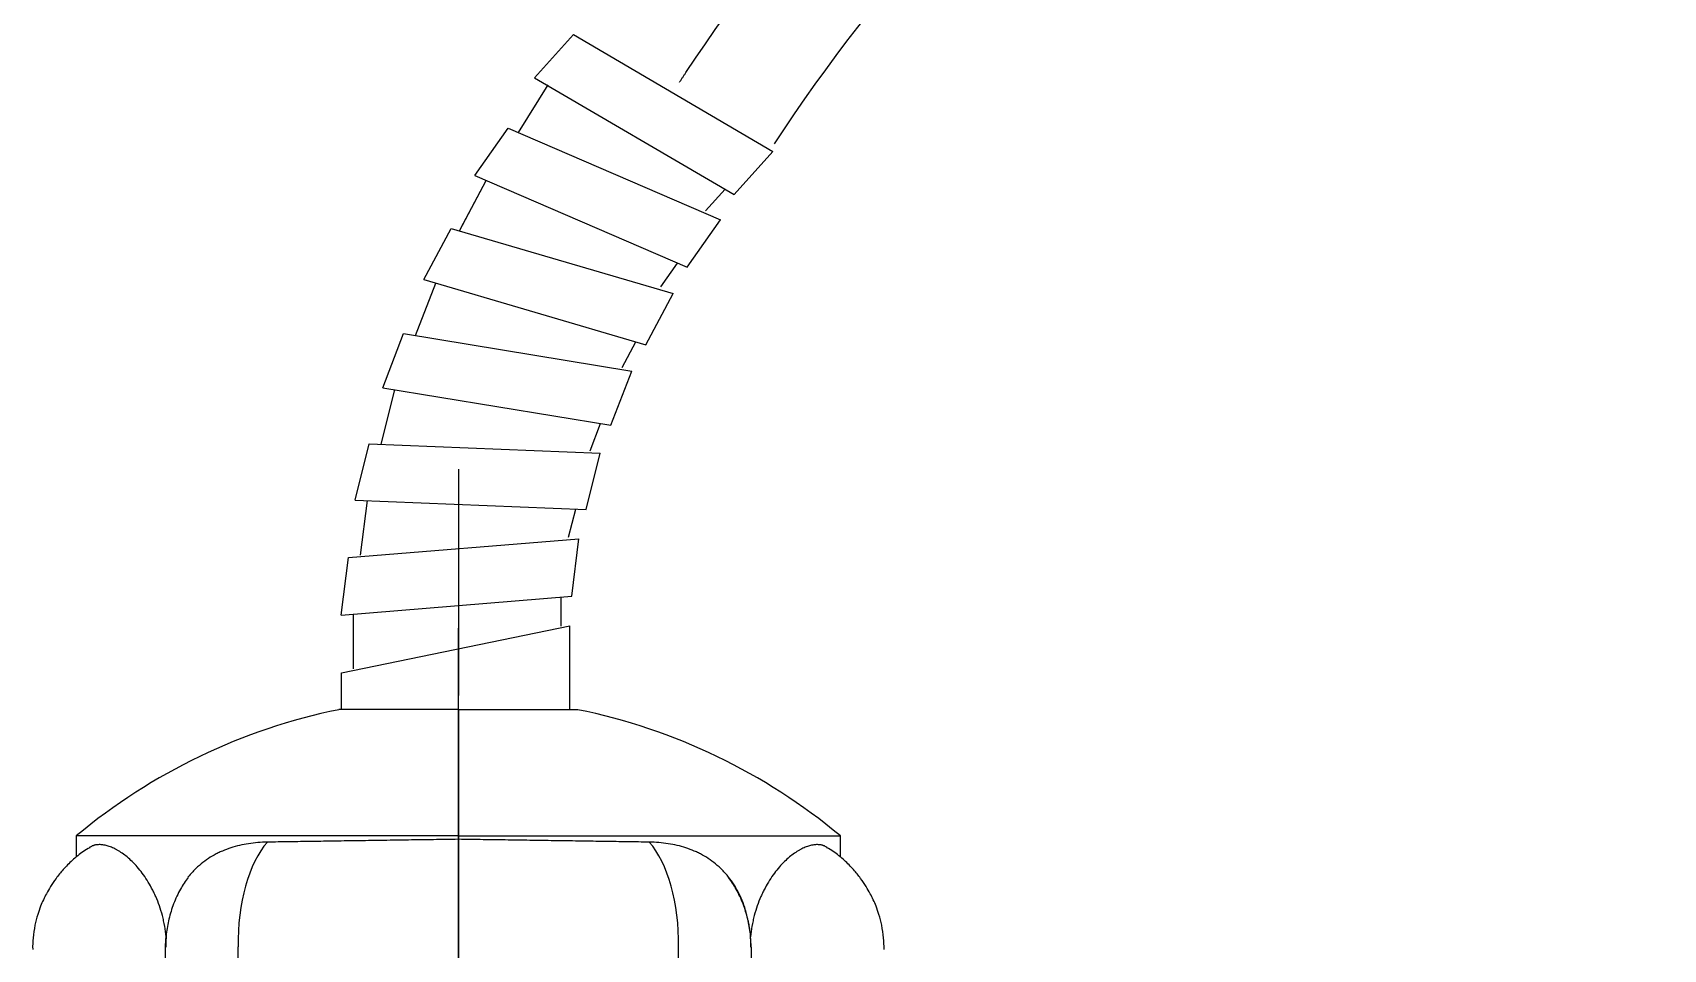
# Model space of a CAD drawing. Extents: x 0 to 1128, y 0 to 827.
# Drawn here: x 643.9 to 734, y 245.1 to 295.7 of the extents above; entities that cross this region are included whole.
import ezdxf

# ---------------------------------------------------------------- set-up
doc = ezdxf.new("R2010")
doc.units = 0
doc.header["$LTSCALE"] = 10
doc.header["$MEASUREMENT"] = 0
doc.linetypes.add('CENTER', pattern=[2, 1.25, -0.25, 0.25, -0.25])
doc.layers.get('0').update_dxf_attribs({"linetype": 'CONTINUOUS'})

# ---------------------------------------------------------------- blocks, each defined once
blk = doc.blocks.new('G$CA7F8E9AF')
at = {"ltscale": 0.5}
for p, q in [((23.505, 102.665), (16.905, 102.665)), ((23.505, 95.7), (23.505, 102.665)), ((23.505, 102.665), (30.105, 102.665)), ((23.505, 102.665), (23.505, 95.7)), ((2.416, 95.7), (2.416, 94.522)), ((23.505, 95.7), (2.416, 95.7)), ((23.505, 95.7), (23.505, 95.511)), ((23.505, 95.7), (44.594, 95.7)), ((23.505, 95.511), (23.505, 95.7)), ((44.594, 94.522), (44.594, 95.7)), ((7.315, 89.564), (7.315, 13.101)), ((11.345, 64.286), (11.345, 89.576)), ((23.505, 69.832), (23.505, 89.731)), ((23.505, 71.832), (23.505, 89.731)), ((35.665, 13.088), (35.665, 89.576)), ((39.694, 13.101), (39.694, 89.564))]:
    blk.add_line(p, q, dxfattribs=at)
for start, end in [(101.55438, 129.79233), (50.20767, 78.44562)]:
    blk.add_arc((23.505, 70.381), 32.951, start, end, dxfattribs=at)
for centre, major_axis, start_param, end_param in [((14.621, 89.576), (-0.115, 6.599), 0.495559, 1.562134), ((32.389, 89.576), (-0.115, -6.599), 1.579459, 2.646033)]:
    blk.add_ellipse(centre, major_axis=major_axis, ratio=0.496276, start_param=start_param, end_param=end_param, dxfattribs=at)
for points, knots in [([(23.505, 95.511), (23.045, 95.504), (22.127, 95.49), (21.213, 95.477), (20.301, 95.463), (19.846, 95.456), (19.279, 95.448), (19.165, 95.446), (18.939, 95.443), (18.825, 95.441), (18.486, 95.436), (18.261, 95.433), (17.592, 95.423), (16.711, 95.41), (15.425, 95.391), (14.173, 95.372), (13.362, 95.36), (12.962, 95.354)], [0, 0, 0, 0, 0.125, 0.25, 0.25, 0.375, 0.375, 0.40625, 0.40625, 0.4375, 0.4375, 0.5, 0.5, 0.625, 0.75, 0.875, 1, 1, 1, 1]), ([(23.505, 95.511), (23.505, 95.466), (23.505, 95.344), (23.505, 95.129), (23.505, 94.856), (23.505, 94.559), (23.505, 94.241), (23.505, 93.901), (23.505, 93.541), (23.505, 93.163), (23.505, 92.771), (23.505, 92.363), (23.505, 91.943), (23.505, 91.513), (23.505, 91.076), (23.505, 90.631), (23.505, 90.181), (23.505, 89.881), (23.505, 89.731)], [0, 0, 0, 0, 0.039454, 0.103491, 0.167527, 0.231563, 0.2956, 0.359636, 0.423673, 0.487709, 0.551745, 0.615782, 0.679818, 0.743854, 0.807891, 0.871927, 0.935964, 1, 1, 1, 1]), ([(34.048, 95.354), (33.648, 95.36), (32.837, 95.372), (31.585, 95.391), (30.298, 95.41), (29.418, 95.423), (28.748, 95.433), (28.524, 95.436), (28.185, 95.441), (28.071, 95.443), (27.845, 95.446), (27.731, 95.448), (27.164, 95.456), (26.709, 95.463), (25.797, 95.477), (24.883, 95.49), (23.965, 95.504), (23.505, 95.511)], [0, 0, 0, 0, 0.125, 0.25, 0.375, 0.5, 0.5, 0.5625, 0.5625, 0.59375, 0.59375, 0.625, 0.625, 0.75, 0.75, 0.875, 1, 1, 1, 1]), ([(23.505, 89.731), (23.505, 89.881), (23.505, 90.181), (23.505, 90.631), (23.505, 91.076), (23.505, 91.513), (23.505, 91.943), (23.505, 92.363), (23.505, 92.771), (23.505, 93.163), (23.505, 93.541), (23.505, 93.901), (23.505, 94.241), (23.505, 94.559), (23.505, 94.856), (23.505, 95.129), (23.505, 95.344), (23.505, 95.466), (23.505, 95.511)], [0, 0, 0, 0, 0.064036, 0.128073, 0.192109, 0.256146, 0.320182, 0.384218, 0.448255, 0.512291, 0.576327, 0.640364, 0.7044, 0.768437, 0.832473, 0.896509, 0.960546, 1, 1, 1, 1]), ([(3.154, 95.047), (3.036, 94.982), (2.696, 94.776), (2.204, 94.37), (1.702, 93.868), (1.307, 93.378), (1.002, 92.928), (0.773, 92.528), (0.593, 92.169), (0.431, 91.79), (0.267, 91.321), (0.119, 90.738), (0.02, 90.096), (0.004, 89.65), (0.007, 89.437)], [0, 0, 0, 0, 0.059916, 0.177559, 0.283207, 0.376225, 0.45647, 0.524235, 0.580248, 0.638105, 0.712242, 0.80191, 0.905704, 1, 1, 1, 1]), ([(7.374, 90.13), (7.356, 90.329), (7.326, 90.552), (7.286, 90.772), (7.277, 90.821), (7.272, 90.846), (7.257, 90.919), (7.247, 90.967), (7.216, 91.111), (7.193, 91.206), (7.12, 91.484), (7.065, 91.665), (6.943, 92.014), (6.877, 92.184), (6.769, 92.43), (6.732, 92.51), (6.675, 92.629), (6.655, 92.669), (6.616, 92.747), (6.596, 92.785), (6.495, 92.974), (6.412, 93.117), (6.24, 93.389), (6.151, 93.517), (5.97, 93.76), (5.878, 93.875), (5.691, 94.09), (5.597, 94.189), (5.41, 94.373), (5.317, 94.457), (5.132, 94.611), (5.041, 94.681), (4.859, 94.808), (4.769, 94.864), (4.658, 94.927), (4.636, 94.939), (4.592, 94.963), (4.571, 94.974), (4.506, 95.007), (4.463, 95.027), (4.337, 95.082), (4.255, 95.113), (4.096, 95.162), (3.942, 95.199), (3.798, 95.214), (3.659, 95.218), (3.592, 95.214), (3.495, 95.2), (3.464, 95.194), (3.417, 95.182), (3.402, 95.178), (3.372, 95.169), (3.357, 95.164), (3.283, 95.137), (3.227, 95.11), (3.165, 95.071), (3.156, 95.065), (3.147, 95.059)], [0, 0, 0, 0, 0.052165, 0.058685, 0.058685, 0.065206, 0.065206, 0.078247, 0.078247, 0.10433, 0.10433, 0.156495, 0.156495, 0.208659, 0.208659, 0.234742, 0.234742, 0.247783, 0.247783, 0.260824, 0.260824, 0.312989, 0.312989, 0.365154, 0.365154, 0.417319, 0.417319, 0.469484, 0.469484, 0.521648, 0.521648, 0.573813, 0.573813, 0.625978, 0.625978, 0.639019, 0.639019, 0.652061, 0.652061, 0.678143, 0.678143, 0.730308, 0.730308, 0.782473, 0.834637, 0.834637, 0.886802, 0.886802, 0.912885, 0.912885, 0.925926, 0.925926, 0.938967, 0.938967, 0.991132, 0.991132, 1, 1, 1, 1]), ([(12.962, 95.354), (12.784, 95.351), (12.608, 95.343), (12.262, 95.314), (12.091, 95.294), (11.755, 95.242), (11.59, 95.21), (11.264, 95.133), (11.103, 95.088), (10.787, 94.986), (10.632, 94.927), (10.44, 94.845), (10.402, 94.829), (10.326, 94.794), (10.289, 94.776), (10.176, 94.721), (10.102, 94.683), (9.884, 94.563), (9.743, 94.476), (9.469, 94.286), (9.337, 94.184), (9.177, 94.046), (9.145, 94.018), (9.082, 93.961), (8.989, 93.873), (8.9, 93.782), (8.751, 93.623), (8.664, 93.522), (8.581, 93.416)], [0, 0, 0, 0, 0.102278, 0.102278, 0.204556, 0.204556, 0.306835, 0.306835, 0.409113, 0.409113, 0.511391, 0.511391, 0.536961, 0.536961, 0.56253, 0.56253, 0.613669, 0.613669, 0.715948, 0.715948, 0.818226, 0.818226, 0.843796, 0.843796, 0.869365, 0.920504, 0.920504, 1, 1, 1, 1]), ([(39.612, 90.38), (39.599, 90.498), (39.582, 90.615), (39.555, 90.782), (39.542, 90.856), (39.528, 90.931), (39.518, 90.98), (39.513, 91.005), (39.487, 91.128), (39.464, 91.225), (39.391, 91.511), (39.334, 91.696), (39.206, 92.054), (39.135, 92.227), (39.016, 92.479), (38.975, 92.562), (38.91, 92.684), (38.888, 92.724), (38.843, 92.804), (38.82, 92.843), (38.704, 93.037), (38.605, 93.184), (38.395, 93.463), (38.285, 93.595), (38.11, 93.782), (38.02, 93.873), (37.928, 93.961), (37.865, 94.018), (37.833, 94.046), (37.673, 94.184), (37.541, 94.286), (37.267, 94.476), (37.126, 94.563), (36.908, 94.683), (36.834, 94.721), (36.721, 94.776), (36.683, 94.794), (36.608, 94.829), (36.569, 94.845), (36.378, 94.927), (36.223, 94.986), (35.907, 95.088), (35.746, 95.133), (35.42, 95.21), (35.255, 95.242), (34.919, 95.294), (34.748, 95.314), (34.402, 95.343), (34.226, 95.351), (34.048, 95.354)], [0, 0, 0, 0, 0.037721, 0.037721, 0.053759, 0.061778, 0.061778, 0.069797, 0.069797, 0.101873, 0.101873, 0.166025, 0.166025, 0.230177, 0.230177, 0.262253, 0.262253, 0.278291, 0.278291, 0.294329, 0.294329, 0.358481, 0.358481, 0.422633, 0.422633, 0.454709, 0.470747, 0.470747, 0.486785, 0.486785, 0.550937, 0.550937, 0.615089, 0.615089, 0.647164, 0.647164, 0.663202, 0.663202, 0.67924, 0.67924, 0.743392, 0.743392, 0.807544, 0.807544, 0.871696, 0.871696, 0.935848, 0.935848, 1, 1, 1, 1]), ([(43.863, 95.059), (43.854, 95.065), (43.845, 95.071), (43.783, 95.11), (43.727, 95.137), (43.653, 95.164), (43.638, 95.169), (43.608, 95.178), (43.592, 95.182), (43.546, 95.194), (43.514, 95.2), (43.418, 95.214), (43.351, 95.218), (43.212, 95.214), (43.068, 95.199), (42.914, 95.162), (42.755, 95.113), (42.673, 95.082), (42.547, 95.027), (42.504, 95.007), (42.439, 94.974), (42.418, 94.963), (42.374, 94.939), (42.352, 94.927), (42.241, 94.864), (42.151, 94.808), (41.969, 94.681), (41.877, 94.611), (41.693, 94.457), (41.6, 94.373), (41.413, 94.189), (41.319, 94.09), (41.132, 93.875), (41.039, 93.76), (40.859, 93.517), (40.77, 93.389), (40.598, 93.117), (40.515, 92.974), (40.414, 92.785), (40.394, 92.747), (40.355, 92.669), (40.335, 92.629), (40.278, 92.51), (40.241, 92.43), (40.133, 92.184), (40.066, 92.014), (39.945, 91.665), (39.89, 91.484), (39.817, 91.206), (39.794, 91.111), (39.762, 90.967), (39.752, 90.919), (39.738, 90.846), (39.733, 90.821), (39.724, 90.772), (39.684, 90.552), (39.654, 90.329), (39.636, 90.13)], [0, 0, 0, 0, 0.008868, 0.008868, 0.061033, 0.061033, 0.074074, 0.074074, 0.087115, 0.087115, 0.113198, 0.113198, 0.165363, 0.165363, 0.217527, 0.269692, 0.269692, 0.321857, 0.321857, 0.347939, 0.347939, 0.360981, 0.360981, 0.374022, 0.374022, 0.426187, 0.426187, 0.478352, 0.478352, 0.530516, 0.530516, 0.582681, 0.582681, 0.634846, 0.634846, 0.687011, 0.687011, 0.739176, 0.739176, 0.752217, 0.752217, 0.765258, 0.765258, 0.791341, 0.791341, 0.843505, 0.843505, 0.89567, 0.89567, 0.921753, 0.921753, 0.934794, 0.934794, 0.941315, 0.941315, 0.947835, 1, 1, 1, 1]), ([(47.003, 89.437), (47.006, 89.65), (46.99, 90.096), (46.891, 90.738), (46.742, 91.321), (46.579, 91.79), (46.417, 92.169), (46.237, 92.528), (46.008, 92.928), (45.703, 93.378), (45.308, 93.868), (44.806, 94.37), (44.314, 94.776), (43.974, 94.982), (43.856, 95.047)], [0, 0, 0, 0, 0.094296, 0.19809, 0.287759, 0.361896, 0.419753, 0.475766, 0.543531, 0.623776, 0.716795, 0.822444, 0.940087, 1, 1, 1, 1]), ([(8.587, 93.41), (8.434, 93.203), (8.132, 92.737), (7.774, 91.963), (7.513, 91.127), (7.372, 90.323), (7.348, 89.804), (7.35, 89.565)], [0, 0, 0, 0, 0.187231, 0.406633, 0.620099, 0.826072, 1, 1, 1, 1]), ([(39.659, 89.565), (39.662, 89.804), (39.638, 90.323), (39.497, 91.127), (39.236, 91.963), (38.878, 92.738), (38.575, 93.205), (38.421, 93.413)], [0, 0, 0, 0, 0.173796, 0.379613, 0.592917, 0.812153, 1, 1, 1, 1]), ([(39.665, 89.564), (39.665, 89.564), (39.666, 89.564), (39.669, 89.564), (39.673, 89.564), (39.676, 89.564), (39.679, 89.564), (39.682, 89.564), (39.684, 89.564), (39.686, 89.564), (39.688, 89.564), (39.69, 89.564), (39.691, 89.564), (39.693, 89.564), (39.693, 89.564), (39.694, 89.564), (39.694, 89.564), (39.694, 89.564), (39.694, 89.564)], [0, 0, 0, 0, 0.007692, 0.07544, 0.14316, 0.210851, 0.278512, 0.346145, 0.413749, 0.481325, 0.548871, 0.616388, 0.683877, 0.751337, 0.818767, 0.886169, 0.953542, 1, 1, 1, 1])]:
    blk.add_open_spline(points, degree=3, knots=knots, dxfattribs=at)
for points in [[(7.347, 89.564), (7.347, 89.753), (7.356, 89.941), (7.374, 90.13)], [(39.636, 90.13), (39.635, 90.145), (39.633, 90.16), (39.632, 90.175)], [(39.663, 89.564), (39.663, 89.753), (39.654, 89.941), (39.636, 90.13)]]:
    blk.add_open_spline(points, degree=3, dxfattribs=at)

msp = doc.modelspace()

# ---------------------------------------------------------------- linework, layer by layer
for p, q in [((671.655, 293.208), (673.797, 295.587)), ((673.797, 295.587), (684.811, 289.138)), ((670.759, 290.19), (672.403, 292.82)), ((671.655, 293.208), (682.669, 286.759)), ((668.365, 287.808), (670.201, 290.431)), ((670.201, 290.431), (681.918, 285.372)), ((682.669, 286.759), (684.811, 289.138)), ((667.507, 284.759), (668.986, 287.54)), ((667.562, 284.862), (668.986, 287.54)), ((668.365, 287.808), (680.082, 282.749)), ((681.1, 285.861), (682.171, 287.051)), ((665.55, 282.066), (667.053, 284.892)), ((667.053, 284.892), (679.3, 281.299)), ((680.082, 282.749), (681.918, 285.372)), ((678.634, 281.667), (679.553, 282.978)), ((665.087, 278.977), (666.199, 281.875)), ((665.55, 282.066), (677.797, 278.473)), ((677.797, 278.473), (679.3, 281.299)), ((663.277, 276.098), (664.424, 279.086)), ((664.424, 279.086), (677.018, 277.012)), ((676.492, 277.222), (677.243, 278.635)), ((675.87, 274.024), (677.018, 277.012)), ((663.193, 272.976), (663.944, 275.988)), ((663.277, 276.098), (675.87, 274.024)), ((674.728, 272.623), (675.301, 274.118)), ((661.748, 269.897), (662.523, 273.003)), ((662.523, 273.003), (675.275, 272.479)), ((674.5, 269.373), (675.275, 272.479)), ((661.748, 269.897), (674.5, 269.373)), ((662.054, 266.859), (662.424, 269.869)), ((673.537, 267.844), (673.924, 269.397)), ((661.377, 266.734), (674.097, 267.768)), ((673.707, 264.59), (674.097, 267.768)), ((660.986, 263.556), (661.377, 266.734)), ((660.986, 263.556), (673.707, 264.59)), ((673.132, 262.943), (673.132, 264.544)), ((661.003, 260.371), (673.601, 262.968)), ((661.661, 260.578), (661.661, 263.611)), ((673.601, 258.332), (673.601, 262.968)), ((661.003, 258.332), (661.003, 260.371))]:
    msp.add_line(p, q)
at = {"color": 1, "linetype": 'CENTER'}
for p, q in [((667.447, 271.607), (667.447, 219.495)), ((667.447, 211.832), (667.447, 262.825))]:
    msp.add_line(p, q, dxfattribs=at)
msp.add_open_spline([(679.655, 292.958), (679.772, 293.137), (679.89, 293.315), (682.844, 297.76), (685.944, 301.831), (691.924, 308.062), (694.58, 310.423), (698.722, 313.392), (699.996, 314.224), (702.182, 315.507), (703.069, 315.992), (704.877, 316.905), (705.791, 317.331), (708.551, 318.529), (710.417, 319.223), (715.511, 320.917), (718.755, 321.781), (725.133, 323.39), (728.267, 324.135), (734.248, 325.739), (737.093, 326.599), (741.747, 328.393), (743.645, 329.269), (749.773, 334.84), (756.271, 344.912), (756.74, 352.883)], degree=3, knots=[22.352411, 22.352411, 22.352411, 22.352411, 22.942572, 22.942572, 37.10241, 37.10241, 46.904646, 46.904646, 51.03864, 51.03864, 53.744952, 53.744952, 56.451264, 56.451264, 61.863888, 61.863888, 71.165375, 71.165375, 80.466862, 80.466862, 89.768349, 89.768349, 97.059083, 97.059083, 97.576939, 97.576939, 97.576939, 97.576939], dxfattribs=at)
msp.add_open_spline([(684.901, 289.56), (690.773, 298.49), (703.364, 312.671), (723.55, 316.425), (732.424, 318.78)], degree=3, knots=[22.391961, 22.391961, 22.391961, 22.391961, 53.506965, 80.016397, 80.016397, 80.016397, 80.016397])

# ---------------------------------------------------------------- block references
at = {"ltscale": 0.5}
msp.add_blockref('G$CA7F8E9AF', (643.942, 155.668), dxfattribs=at)

doc.saveas('drawing.dxf')
